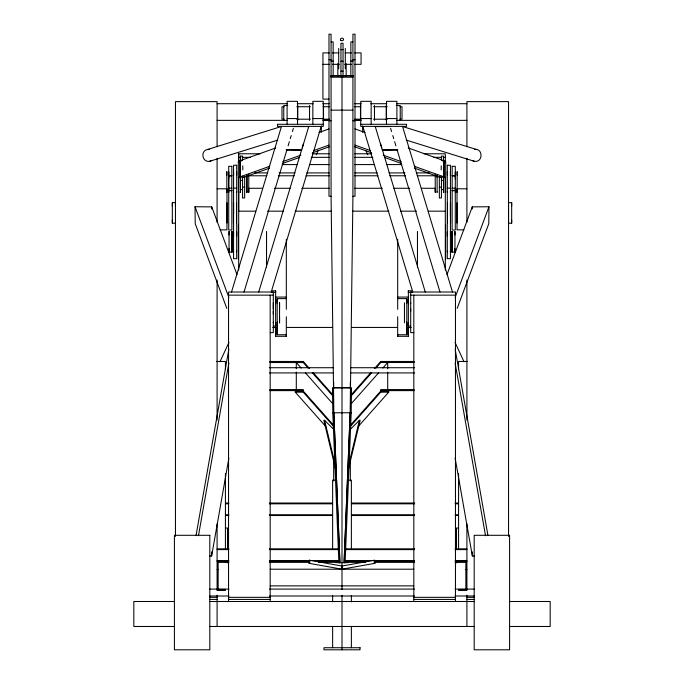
<?xml version="1.0" encoding="UTF-8"?>
<svg xmlns="http://www.w3.org/2000/svg" width="684" height="684" viewBox="0 0 684 684"><rect width="100%" height="100%" fill="white"/><g stroke="black" fill="none" stroke-linecap="round" stroke-linejoin="round"><path stroke-width="1.03" d="M175.455 222.651L175.455 223.181L172.334 223.181L172.334 219.684M172.334 206.115L172.334 202.618L175.455 202.618L175.455 206.115M226.832 188.818L226.832 192.307L226.832 171.744L226.832 175.224M228.704 191.785L228.704 192.307L228.704 171.744L228.704 175.224M228.713 190.588L231.833 190.588L228.713 190.588L228.704 188.818M228.713 188.057L231.885 188.271M228.713 178.9L228.713 175.779L231.885 175.779M232.167 251.541L232.167 252.071L229.046 252.071L229.046 248.574M229.046 235.005L229.046 231.508L229.046 252.071M233.569 251.943L233.569 251.011M233.569 235.963L233.569 231.619M233.569 192.307L233.569 191.785M233.569 175.224L233.569 171.744M236.69 251.943L236.69 251.011M236.69 235.963L236.69 231.619M236.69 192.307L236.69 191.785M236.69 175.224L236.69 171.744M240.913 177.917L238.306 177.507L238.306 161.33L275.763 147.949M238.434 253.277L238.434 259.202L238.434 224.378L238.434 230.294M238.434 191.785L238.434 192.307L238.434 177.464M238.69 192.042L238.69 211.168L255.731 211.168M238.69 162.288L238.69 153.78L260.142 153.78M240.306 191.785L240.306 192.307L240.306 177.464M242.563 189.63L240.486 189.63L240.486 156.123L242.563 156.123L242.563 160.347M242.794 165.87L242.794 169.914M246.898 191.785L246.898 192.307L246.898 175.224M248.779 188.818L248.779 192.307L248.779 174.283M266.538 267.478L266.538 231.414M273.301 322.831L273.301 322.207M273.301 313.905L273.301 311.28M273.301 308.749L273.301 302.807M286.314 316.743L286.314 336.297L275.643 336.297L275.643 327.576L273.617 327.576M275.643 322.865L275.643 326.029L273.617 326.029M275.643 303.867L275.643 290.811L272.523 290.811M286.314 336.297L286.314 334.75L277.208 334.75L277.208 322.036M277.208 302.969L277.208 298.737M279.542 316.88L279.542 322.831L279.542 302.807L279.542 309.177M286.314 309.33L286.314 239.306M325.764 426.525L295.3 392.163L295.3 390.042M331.073 196.265L331.073 34.2L328.987 34.2L328.987 196.274L331.073 196.274L333.835 412.871L339.922 562.787L333.835 412.751L332.8 412.768L332.475 387.785L351.525 387.794L351.2 412.768L345.121 562.71L344.086 562.667L350.165 412.751L352.927 196.265L352.927 34.2L355.013 34.2L355.013 196.274L352.927 196.274M333.518 387.777L350.482 387.777M337.836 76.334L337.836 63.638M338.691 68.776L338.7 48.453M342 412.777L342 387.777M342 110.269L342 388.221M342 75.616L342 110.15M344.086 562.787L350.165 412.751L332.8 412.794L338.879 562.71L339.922 562.787M345.292 68.785L345.3 48.453M346.164 76.334L346.164 63.638M410.383 327.576L408.357 327.576L408.357 336.297L397.686 336.297L397.686 316.743M397.686 309.33L397.686 239.306M397.686 336.297L397.686 334.75L406.8 334.75L406.8 322.036M406.8 302.969L406.8 298.737M408.357 322.865L408.357 326.029L410.383 326.029M408.357 303.867L408.357 290.811L411.477 290.811M410.699 311.28L410.699 308.749M410.699 303.602L410.699 302.867M417.462 267.478L417.462 231.414M435.229 174.283L435.229 192.307L435.229 188.818M437.102 176.207L437.102 192.307L437.102 191.785M437.102 177.464L437.102 175.224M441.214 169.914L441.214 165.87M443.685 192.195L443.694 178.575M443.694 177.464L443.694 192.307L443.694 191.785M445.566 192.187L445.566 178.567M445.566 253.277L445.566 259.202L445.566 224.378L445.566 230.294M445.566 251.943L445.575 231.611M445.566 177.464L445.566 192.307L445.566 191.785M450.414 216.4L450.423 202.738M454.954 235.005L454.954 231.508L454.954 252.071L451.833 252.071L451.833 231.508L451.833 232.543M452.158 251.951L452.175 231.619M457.006 223.069L457.023 202.738M508.545 206.115L508.545 223.181L511.666 223.181L511.666 202.618L508.545 202.789M472.234 208.996L472.259 206.876L488.974 206.756L488.778 223.702L457.186 308.373M209.543 555.989L211.63 556.024L211.792 551.783M196.017 535.64L228.815 349.353M198.463 535.76L228.849 363.153M211.63 556.024L228.858 458.143M348.515 465.684L359.425 420.301L360.16 420.301L348.515 468.779M231.517 292.017L281.483 126.378M244.026 292.017L286.895 149.89M288.126 145.803L289.358 141.716M290.281 138.647L291.213 135.577M292.444 131.49L293.368 128.421M258.723 292.017L301.593 149.89M302.208 147.847L303.499 143.529M286.237 150.07L301.653 150.07L308.732 126.583L293.325 126.583M271.223 292.017L321.189 126.378M446.977 274.609L472.259 206.876M455.151 297.403L488.974 206.756M219.974 361.768L228.96 342.41M316.196 154.712L318 150.848M351.148 394.856L370.959 372.506M374.396 368.625L380.731 361.468L414.188 361.468M351.396 395.668L371.651 372.814M375.849 368.086L380.731 362.571L380.731 361.468M351.499 403.423L378.654 372.78M382.826 368.069L387.7 362.571L387.7 368.762M350.704 424.952L380.731 391.06L387.7 391.06L387.7 372.062M350.704 426.046L380.731 392.163L380.731 391.06M358.236 426.525L388.7 392.163L388.7 390.042M349.934 429.714L359.425 420.301M318.975 132.508L329.021 128.925M238.306 177.507L269.735 166.28M282.8 161.612L300.883 155.157M313.947 150.489L329.021 145.102M242.717 177.72L269.573 168.119M282.569 163.476L299.566 157.405M312.562 152.763L329.56 146.692M280.594 126.762L207.662 149.463C199.942 150.574 202.25 163.031 209.868 161.227L277.738 140.109M209.868 161.227L211.382 160.731M443.087 177.917L445.694 177.507L445.694 161.33L408.237 147.949M207.662 149.463L209.244 149.368M328.987 99.069L322.933 99.154L322.933 52.899L329.295 52.899M455.142 458.143L472.37 556.024L474.457 555.989M331.073 41.869L333.151 41.869L333.151 76.027L331.073 76.027M352.927 41.869L350.849 41.869L350.849 76.027L352.927 76.027M340.957 49.616L343.043 49.616M332.467 52.899L338.819 52.899M345.181 52.899L351.533 52.899M354.714 52.899L361.067 52.899L361.067 64.33L354.714 64.33M328.987 59.747L331.073 59.747M352.927 59.747L355.013 59.747M331.073 61.064L333.151 61.064M350.849 61.064L352.927 61.064M340.957 61.218L343.043 61.218M322.933 64.33L329.286 64.33M332.467 64.33L338.819 64.33M345.181 64.33L351.533 64.33M340.957 71.17L343.043 71.17M333.057 75.898L341.008 75.898M342.992 75.898L350.943 75.898M217.093 103.712L287.554 103.712M297.164 103.712L313.178 103.712M322.78 103.712L329.192 103.712M354.808 103.712L361.22 103.712M370.822 103.712L386.836 103.712M396.446 103.712L466.907 103.712M287.767 105.524L283.766 105.524L283.766 120.427M396.233 105.524L400.234 105.524L400.234 120.427M284.099 106.738L281.996 106.738L281.996 119.204L284.099 119.204M296.736 106.738L310.416 106.738M323.053 106.738L329.372 106.738M354.628 106.738L360.947 106.738M373.584 106.738L387.264 106.738M399.892 106.738L402.004 106.738L402.004 119.204L399.892 119.204M331.073 110.15L352.927 110.15M287.1 118.571L297.506 118.571M312.853 118.571L323.267 118.571M360.733 118.571L371.147 118.571M386.494 118.571L396.9 118.571M296.736 119.204L310.416 119.204M323.053 119.204L329.372 119.204M354.628 119.204L360.947 119.204M373.584 119.204L387.264 119.204M323.395 120.102L329.603 120.102M354.397 120.102L360.605 120.102M217.093 120.358L287.554 120.358M322.78 120.358L329.192 120.358M354.808 120.358L361.22 120.358M396.446 120.358L466.907 120.358M328.987 120.777L331.073 120.777M352.927 120.777L355.013 120.777M323.267 124.291L277.465 124.291L277.465 126.378L323.267 126.378L323.267 101.326L312.853 101.326L312.853 124.291M360.733 124.291L406.535 124.291L406.535 126.378L360.733 126.378L360.733 101.326L371.147 101.326L371.147 124.291M390.675 126.583L375.268 126.583L382.347 150.07L397.763 150.07M286.237 149.659L301.653 150.07M397.763 149.659L382.347 150.07M312.237 153.78L329.243 153.78M354.757 153.78L371.763 153.78M423.858 153.78L445.31 153.78L445.31 162.288M238.69 157.337L240.819 157.337M242.948 157.337L250.404 157.337M311.117 157.337L329.218 157.337M354.782 157.337L372.891 157.337M433.596 157.337L441.052 157.337M443.181 157.337L445.31 157.337M241.589 160.868L239.597 160.868L239.597 177.053L244.581 177.053M442.411 160.868L444.403 160.868L444.412 177.053L439.419 177.053M282.261 164.579L297.198 164.579M309.997 164.579L329.201 164.579M354.799 164.579L374.003 164.579M386.802 164.579L401.739 164.579M254.525 172.907L267.324 172.907M279.063 172.907L295.06 172.907M306.8 172.907L329.201 172.907M354.799 172.907L377.2 172.907M388.939 172.907L404.937 172.907M416.676 172.907L429.475 172.907M228.704 175.779L231.825 175.779M452.175 175.779L455.296 175.779L455.296 178.9M248.822 175.779L266.828 175.779M278.474 175.779L294.351 175.779M306.004 175.779L329.295 175.779M354.705 175.779L378.004 175.779M389.649 175.779L405.526 175.779M417.18 175.779L435.178 175.779M452.115 175.779L455.296 175.779M242.563 180.396L240.486 180.396L240.486 189.63M441.436 180.396L443.514 180.396M242.563 187.142L244.65 187.142M439.359 187.142L441.436 187.142M233.569 188.117L236.69 188.117M447.31 188.117L450.431 188.117M248.822 188.271L262.588 188.271M274.241 188.271L290.119 188.271M301.764 188.271L329.295 188.271M354.705 188.271L382.236 188.271M393.881 188.271L409.767 188.271M421.412 188.271L435.178 188.271M452.115 188.271L455.296 188.057M217.093 188.801L226.977 188.801L226.977 229.858L220.06 229.858M466.907 188.801L457.023 188.801L457.023 229.858L463.94 229.858M441.436 189.63L443.514 189.63L443.514 156.123L441.436 156.123L441.436 160.347M455.287 190.588L452.167 190.588L455.287 190.588L455.296 188.818M267.444 211.168L283.424 211.168M295.137 211.168L331.347 211.168M352.653 211.168L388.863 211.168M400.576 211.168L416.556 211.168M428.269 211.168L445.31 211.168M271.599 292.359L275.643 292.359L275.643 290.811M412.409 292.359L408.357 292.359L408.357 290.811M228.542 295.146L273.301 295.146M410.699 295.146L455.459 295.146M272.771 327.439L275.968 327.439M286.622 327.439L332.415 327.439M351.585 327.439L397.387 327.439M408.032 327.439L411.229 327.439M270.18 332.612L273.301 332.612L273.301 292.017L228.542 292.017L228.542 601.501M413.82 332.612L410.699 332.612L410.699 292.017L455.459 292.017L455.459 601.501M216.717 361.468L225.421 361.468L225.421 368.95M269.812 361.468L303.268 361.468L309.553 368.565M467.292 361.468L458.579 361.468L458.579 368.95M269.778 362.511L303.268 362.571L308.151 368.086M380.731 362.511L414.222 362.511M269.385 367.718L333.459 367.718M350.541 367.718L414.615 367.718M269.385 372.925L333.459 372.925M350.541 372.925L414.615 372.925M269.778 389.572L303.268 389.572L303.268 390.615L269.812 390.615M414.222 389.572L380.731 389.572L380.731 390.615L414.188 390.615M333.296 424.952L303.268 391.06L296.3 391.06L296.3 372.062M295.3 392.163L303.268 392.163L333.296 426.046M380.731 392.163L388.7 392.163M334.066 429.714L324.575 420.301L323.84 420.301L335.485 468.779M335.758 480.134L332.629 480.134L332.629 548.448M348.25 480.134L351.371 480.134L351.371 548.448M225.609 503.031L228.815 503.031M269.385 503.031L332.39 503.031M351.61 503.031L414.615 503.031M455.185 503.031L458.391 503.031M225.609 503.817L228.815 503.817M269.385 503.817L332.39 503.817M351.61 503.817L414.615 503.817M455.185 503.817L458.391 503.817M225.609 514.744L228.815 514.744M269.385 514.744L332.39 514.744M351.61 514.744L414.615 514.744M455.185 514.744L458.391 514.744M225.609 515.522L228.815 515.522M269.385 515.522L332.39 515.522M351.61 515.522L414.615 515.522M455.185 515.522L458.391 515.522M225.421 528.014L227.498 528.014L227.498 549.355M458.579 528.014L456.502 528.014L456.502 549.355M217.093 548.833L228.832 548.833M269.402 548.833L338.794 548.833M345.206 548.833L414.598 548.833M455.168 548.833L466.907 548.833M217.093 549.611L228.832 549.611M269.402 549.611L338.794 549.611M345.206 549.611L414.598 549.611M455.168 549.611L466.907 549.611M217.093 560.547L228.832 560.547M269.402 560.547L338.794 560.547M345.206 560.547L414.598 560.547M455.168 560.547L466.907 560.547M217.093 561.325L228.832 561.325M269.402 561.325L309.972 561.325M315.307 561.325L338.794 561.325M345.206 561.325L368.693 561.325M374.028 561.325L414.598 561.325M455.168 561.325L466.907 561.325M228.815 562.368L218.136 562.368L218.136 589.428L225.421 589.428L225.421 590.472L217.093 590.472L217.093 523.918M269.385 562.368L309.963 562.368M318.505 562.368L338.794 562.368M345.206 562.368L365.495 562.368M374.037 562.368L414.615 562.368M455.185 562.368L465.864 562.368L465.864 589.428L458.579 589.428L458.579 590.472L466.907 590.472L466.907 523.918M335.758 562.641L348.25 562.641M270.223 569.216L413.777 569.216M217.093 569.652L218.136 569.652M465.864 569.652L466.907 569.652M270.223 585.872L413.777 585.872M209.808 589.095L228.995 589.095M269.505 589.095L414.495 589.095M455.005 589.095L474.192 589.095M209.808 596.003L228.995 596.003M269.505 596.003L414.495 596.003M455.005 596.003L474.192 596.003M209.62 597.337L217.093 597.337M228.542 597.337L270.18 597.337M413.82 597.337L455.459 597.337M466.907 597.337L474.38 597.337M209.62 599.423L217.093 599.423M228.542 599.423L270.18 599.423M413.82 599.423L455.459 599.423M466.907 599.423L474.38 599.423M174.386 601.501L133.825 601.501L133.825 626.484L174.386 626.484M209.62 601.501L474.38 601.501M509.614 601.501L550.175 601.501L550.175 626.484L509.614 626.484M209.62 626.484L474.38 626.484M226.814 308.373L195.222 223.702L195.025 206.756L211.741 206.876L237.023 274.609M474.756 149.368C483.562 148.479 482.836 163.134 474.132 161.227L406.262 140.109M403.406 126.762L476.338 149.463M472.618 160.731L474.132 161.227M354.979 128.925L365.034 132.508M354.987 145.102L370.053 150.489M383.117 155.157L401.2 161.612M414.265 166.28L445.694 177.507M354.44 146.692L371.438 152.763M384.434 157.405L401.431 163.476M414.427 168.119L441.283 177.72M313.041 372.506L332.604 394.574M312.349 372.814L332.604 395.668M301.174 368.069L296.3 362.571L296.3 368.762M305.346 372.78L332.501 403.423M366 150.848L367.804 154.712M455.04 342.41L464.026 361.768M195.025 206.756L228.849 297.403M402.517 126.378L452.483 292.017M390.632 128.421L391.556 131.49M392.787 135.577L393.719 138.647M394.642 141.716L395.874 145.803M397.105 149.89L439.974 292.017M380.501 143.529L381.792 147.847M382.407 149.89L425.277 292.017M362.811 126.378L412.777 292.017M324.575 420.301L335.485 465.684M455.185 349.353L487.983 535.64M455.151 363.153L485.537 535.76M472.208 551.783L472.37 556.024M211.741 206.876L211.766 208.996M246.907 176.207L246.915 192.187M240.306 178.575L240.315 192.195M238.434 178.567L238.442 192.187M238.425 231.611L238.442 251.943M233.577 202.738L233.586 213.818M231.825 231.619L231.842 251.951M226.977 202.738L226.994 223.069M511.666 202.618L511.666 206.115M511.666 219.684L511.666 223.181M508.545 536.444L508.545 101.625L466.907 101.625L466.907 146.496M466.907 158.252L466.907 222.351M466.907 280.038L466.907 419.993M466.907 595.2L466.907 626.484M458.579 473.687L458.579 548.5M458.579 561.325L458.579 562.368M457.169 175.224L457.169 171.744L457.169 192.307L457.169 188.818M456.502 560.829L456.502 562.949M455.296 171.744L455.296 175.224M455.296 191.785L455.296 192.307M454.954 248.574L454.954 252.071M451.833 251.541L451.833 252.071M450.576 202.618L450.576 223.181M450.431 171.744L450.431 175.224M450.431 191.785L450.431 192.307M450.431 231.619L450.431 235.963M450.431 251.011L450.431 251.943M447.456 202.618L447.456 223.181M447.31 171.744L447.31 175.224M447.31 191.785L447.31 192.307M447.31 231.619L447.31 235.963M447.31 251.011L447.31 251.943M445.31 192.042L445.31 270.06M441.436 176.173L441.436 197.975L439.359 197.975L439.359 176.592M413.82 295.146L413.82 601.501M408.357 336.297L408.357 297.078L397.686 297.078L397.686 298.626L406.8 298.626L406.8 334.75M404.458 302.807L404.458 322.831M396.9 124.291L396.9 101.326L386.494 101.326L386.494 124.291M386.229 105.524L386.229 120.427M374.473 105.524L374.473 120.427M362.665 126.01L362.665 132.337M360.477 105.524L360.477 120.427M351.371 595.413L351.371 601.817M351.371 626.373L351.371 647.722M350.319 382.142L350.319 388.521M350.319 459.725L350.319 480.98M343.043 76.779L343.043 43.28L340.957 43.28L340.957 76.779M342 412.871L342 585.872M342 586.308L342 589.428M342 595.413L342 649.8M333.664 382.142L333.664 388.521M333.664 459.725L333.664 480.98M332.629 595.413L332.629 601.817M332.629 626.373L332.629 647.722M323.523 105.524L323.523 120.427M321.335 126.01L321.335 132.337M309.527 105.524L309.527 120.427M303.268 361.468L303.268 362.571M303.268 391.06L303.268 392.163M297.771 105.524L297.771 120.427M297.506 124.291L297.506 101.326L287.1 101.326L287.1 124.291M277.208 334.75L277.208 298.626L286.314 298.626L286.314 297.078L275.643 297.078L275.643 336.297M270.18 295.146L270.18 601.501M244.65 176.592L244.65 197.975L242.563 197.975L242.563 176.173M240.486 156.123L240.486 161.253M238.69 153.78L238.69 161.501M238.69 192.187L238.69 270.06M236.544 202.618L236.544 223.181M233.424 202.618L233.424 223.181M232.167 232.543L232.167 231.508L232.167 252.071M227.498 560.829L227.498 562.949M225.421 473.687L225.421 548.5M225.421 561.325L225.421 562.368M217.093 146.496L217.093 101.625L175.455 101.625L175.455 536.444M217.093 158.252L217.093 222.351M217.093 280.038L217.093 419.993M217.093 595.2L217.093 626.484M172.334 202.618L172.334 223.181M345.608 63.544A4.164 4.044 0 0 1 344.95 64.382M339.059 64.382A4.164 4.044 0 0 1 338.4 63.544M352.927 75.616L352.927 77.206L331.073 77.206L331.073 75.616L352.927 75.616M447.31 165.246L447.31 258.689L450.431 258.689L450.431 165.246L447.31 165.246M452.175 166.323L452.141 230.038L455.27 230.038L455.305 166.323L452.175 166.323M309.236 560.187L308.689 563.265L341.453 569.097L342 566.027L374.764 560.187L375.311 563.265L342.547 569.097L342 566.027L309.236 560.187M236.69 165.246L233.569 165.246L233.569 258.689L236.69 258.689L236.69 165.246M231.825 166.323L228.704 166.323L228.738 230.038L231.859 230.038L231.825 166.323M209.808 535.298L174.42 535.298L174.42 649.8L209.808 649.8L209.808 535.298M509.589 535.298L474.192 535.298L474.192 649.8L509.589 649.8L509.589 535.298M360.032 647.722L323.968 647.722L323.968 649.8L360.032 649.8L360.032 647.722M351.2 412.768L350.165 412.751L351.2 412.794M340.897 40.365A1.565 1.291 0 0 0 343.505 39.783A1.565 1.291 0 0 0 341.598 38.201A1.565 1.291 0 0 0 340.897 40.365"/></g></svg>
